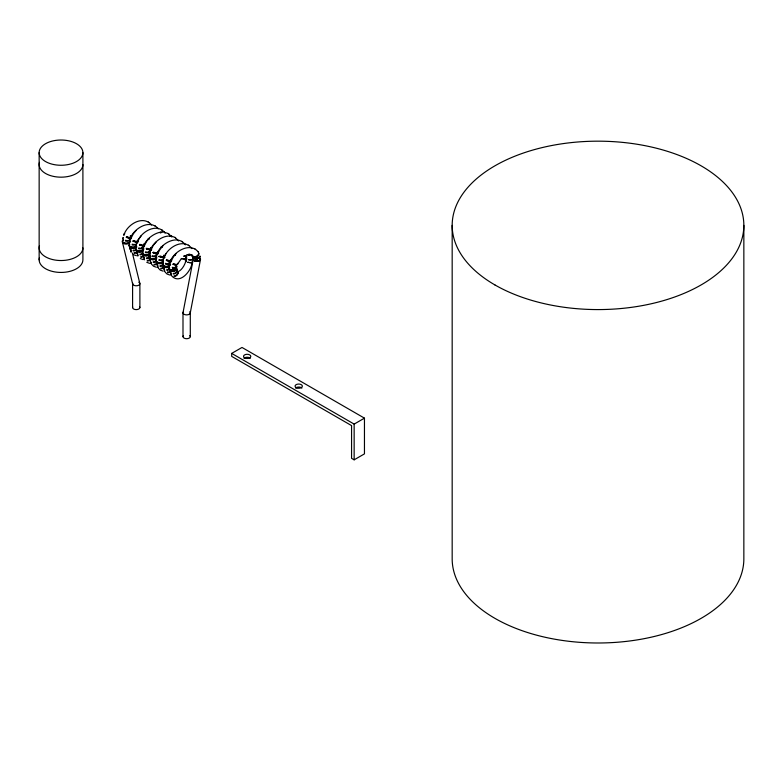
<?xml version="1.0" encoding="UTF-8"?>
<svg xmlns="http://www.w3.org/2000/svg" width="783" height="783" viewBox="0 0 783 783"><rect width="100%" height="100%" fill="white"/><g stroke="black" fill="none" stroke-linecap="round" stroke-linejoin="round"><path stroke-width="1.17" d="M169.608 267.923A3.651 2.104 0 0 0 170.195 270.458A3.651 2.104 0 0 0 174.589 270.791L175.93 269.264A3.651 2.104 0 0 0 176.292 267.659L175.343 266.719M176.292 267.659L176.292 269.518L174.589 270.027L174.589 270.791L172.25 267.297A3.661 1.674 12.3 0 0 176.606 265.926A3.641 1.938 5.7 0 1 175.686 267.786L175.705 269.43M169.343 267.62L169.216 268.236C169.764 270.83 176.978 271.848 174.942 268.04L175.686 267.786L175.881 269.46M175.93 270.027L176.429 268.902L175.343 270.458L174.697 269.988L174.942 268.04L173.131 268.168L173.806 270.301L174.648 270.155M176.978 271.799A11.089 5.266 -67.6 0 0 185.777 261.365L186.638 256.139M126.317 237.083A3.661 1.674 12.3 0 1 129.939 239.598A3.661 1.674 12.3 0 1 125.486 240.283L125.427 241.037A3.621 1.928 5.7 0 0 129.489 240.43A3.621 1.928 5.7 0 0 128.872 238.052L128.892 238.012M133.061 240.978A3.661 1.674 12.3 0 1 136.222 242.358A3.621 1.928 5.7 0 0 135.625 241.947L135.645 241.908M135.988 246.625L136.046 245.862M152.186 256.481L152.245 255.738A3.661 1.674 12.3 0 0 156.698 255.052A3.661 1.674 12.3 0 0 153.077 252.527M156.297 257.558L156.248 258.321A3.612 1.918 5.7 0 1 156.708 257.382M175.656 265.046L175.656 265.016A3.661 1.674 12.3 0 0 173.102 264.096M173.806 270.301L171.917 270.194M175.343 270.458L175.314 269.714M193.235 259.281L182.997 312.799L182.997 336.612M200.526 259.281L190.289 312.799L190.289 336.612M139.746 245.118L139.903 244.335L141.694 244.913A3.768 1.282 21.5 0 0 144.052 244.727C147.331 238.482 153.537 233.618 160.466 232.15M143.818 246.88L146.548 241.497L149.416 238.11M130.957 249.875L131.133 252.185L131.055 251.549A3.631 2.74 -13.8 0 1 130.957 249.415M137.71 253.78L137.886 256.08L137.798 255.454A3.631 2.74 -13.8 0 1 137.456 254.074M144.219 257.529L144.385 259.839L144.307 259.202M157.726 265.329L157.892 267.629L157.814 267.003A3.631 2.74 -13.8 0 1 157.716 264.86M164.469 269.225L164.645 271.535L164.567 270.898A3.631 2.74 -13.8 0 1 164.469 268.765M170.978 272.983L171.144 275.283L171.066 274.657A3.631 2.74 -13.8 0 1 170.919 272.553M129.655 241.898L129.185 242.789L127.012 243.454A3.651 1.86 7.3 0 1 122.97 242.231A3.651 1.86 7.3 0 1 123.43 240.029M156.414 257.353L155.954 258.243L153.771 258.909A3.651 1.86 7.3 0 1 149.729 257.685A3.651 1.86 7.3 0 1 150.189 255.483M169.676 265.006L169.206 265.887L167.033 266.563A3.651 1.86 7.3 0 1 162.981 265.329A3.651 1.86 7.3 0 1 163.451 263.137M130.35 235.977A3.641 1.546 15.7 0 1 130.174 237.699A3.641 1.546 15.7 0 1 126.494 237.464L126.65 236.691L128.441 237.259A3.768 1.282 21.5 0 0 130.8 237.073L130.36 235.918M136.164 230.456L133.296 233.853L130.565 239.226A3.641 1.546 15.7 0 1 130.996 238.541M165.115 233.148C156.933 221.863 139.912 232.14 137.064 242.984A3.641 1.546 15.7 0 1 138.043 242.084M137.554 240.968L137.485 240.264A3.641 1.546 15.7 0 1 136.633 241.693A3.641 1.546 15.7 0 1 133.247 241.36L133.404 240.587L135.195 241.164A3.768 1.282 21.5 0 0 137.554 240.968L141.322 235.605M144.052 244.727L143.994 244.012M150.727 247.996A3.641 1.546 15.7 0 1 149.886 249.346A3.641 1.546 15.7 0 1 146.499 249.014L146.656 248.24L148.447 248.808A3.768 1.282 21.5 0 0 150.806 248.622L150.747 247.908M156.169 242.006L153.302 245.402L150.571 250.785A3.641 1.546 15.7 0 1 150.669 250.403M157.481 251.891A3.641 1.546 15.7 0 1 156.639 253.242A3.641 1.546 15.7 0 1 153.253 252.919L153.409 252.136L155.2 252.713A3.768 1.282 21.5 0 0 157.559 252.518L157.5 251.813M162.923 245.911L160.055 249.297L157.324 254.681A3.641 1.546 15.7 0 1 157.755 253.986M191.874 248.593C183.702 237.318 166.671 247.594 163.833 258.429A3.641 1.546 15.7 0 1 164.812 257.529M163.862 255.327A3.641 1.546 15.7 0 1 163.686 257.049A3.641 1.546 15.7 0 1 160.006 256.814L160.163 256.031L161.954 256.609A3.768 1.282 21.5 0 0 164.313 256.423L163.872 255.268M170.811 260.171L170.753 259.467A3.641 1.546 15.7 0 1 169.891 260.896A3.641 1.546 15.7 0 1 166.505 260.573L166.671 259.79L168.453 260.367A3.768 1.282 21.5 0 0 170.811 260.171C175.128 250.638 190.974 241.781 198.628 252.498M176.175 253.565L173.317 256.951L170.577 262.334A3.641 1.546 15.7 0 1 171.017 261.639M177.565 264.077L177.506 263.362A3.641 1.546 15.7 0 1 176.645 264.791A3.641 1.546 15.7 0 1 173.258 264.468L173.415 263.685L175.206 264.262A3.768 1.282 21.5 0 0 177.565 264.077L181.333 258.713M192.119 261.913C192.06 269.998 180.09 285.276 171.663 275.87M130.8 237.073C135.185 227.736 150.082 219.015 158.303 228.783L157.794 228.323M150.806 248.622C154.643 241.575 162.326 235.487 170.684 236.065M157.559 252.518C161.875 242.984 177.721 234.127 185.375 244.844M164.313 256.423L165.996 253.516M129.675 244.247A3.651 1.86 7.3 0 0 129.968 246.342A3.651 1.86 7.3 0 0 133.766 247.359L136.291 246.273M142.8 250.022L140.265 251.108A3.651 1.86 7.3 0 1 135.821 248.417M149.553 253.927L147.018 255.004A3.651 1.86 7.3 0 1 143.22 253.995A3.651 1.86 7.3 0 1 142.927 251.901M163.06 261.718L160.525 262.804A3.651 1.86 7.3 0 1 156.081 260.113M173.787 270.458A3.641 1.86 7.1 0 1 170.293 269.655L170.195 269.695A3.651 2.104 0 0 1 169.608 267.15M197.825 257.245A3.651 2.104 0 0 1 199.459 257.783L196.044 259.349L199.459 257.744A3.651 2.055 -1.1 0 1 199.381 260.465A3.651 2.055 -1.1 0 1 194.605 260.847L193.058 258.997M231.69 353.407L242.006 347.456L364.457 418.151L364.457 453.876L354.151 459.827L351.567 458.339L351.567 425.6L231.69 356.382L231.69 353.407L354.151 424.102L364.457 418.151M172.769 270.311L173.777 270.213M135.919 246.694L135.939 246.684A3.612 1.918 5.7 0 1 136.457 245.686M170.293 269.655L170.948 270.027M162.786 231.68L160.995 232.071A3.768 2.682 -29.3 0 0 160.153 232.531M196.973 257.059L196.024 257.069A3.661 2.114 0 0 0 195.075 257.235M163.931 232.169L168.316 233.53L171.868 237.043M136.389 255.708L133.521 254.69M143.142 259.604L140.274 258.586M149.651 263.362L146.783 262.344M156.404 267.257L153.537 266.24L151.657 264.321M163.148 271.153L160.28 270.135L158.401 268.217M169.901 275.058L167.033 274.04L165.154 272.112M198.236 257.245L199.097 257.587M162.012 247.085L161.102 246.811A3.631 1.282 9.7 0 0 162.022 247.017M187.861 262.266L190.582 262.834A3.778 0.93 13.5 0 0 192.51 262.471M171.36 236.075L175.069 237.425L178.622 240.939M151.041 224.427L151.55 224.887C142.79 214.581 126.768 224.701 123.812 235.331A3.641 1.546 15.7 0 1 124.243 234.646M193.988 260.533L194.615 260.876A3.621 2.085 0 0 0 198.236 261.052L199.029 260.749A3.661 2.114 0 0 0 199.968 258.243A3.67 2.114 0.4 0 1 200.301 259.31M168.599 262.824L169.539 263.763A3.651 2.104 0 0 1 169.666 264.311M168.599 263.587L169.226 264.096M155.337 255.17L156.287 256.11A3.651 2.104 0 0 1 156.404 256.658M155.337 255.933L155.974 256.442M141.831 247.369L142.78 248.309A3.651 2.104 0 0 1 142.907 248.857M141.831 248.133L142.418 248.573M186.423 258.664L186.941 259.056L186.423 258.635A3.612 1.83 3.6 0 1 186.716 256.844M195.075 248.974L195.603 249.454M197.805 251.421L198.324 251.891M188.321 245.079L188.85 245.559M191.052 247.526L191.571 247.986M181.822 241.33L182.351 241.8M184.553 243.767L185.062 244.237M175.069 237.425L175.598 237.905M168.316 233.53L168.844 234.009M171.046 235.977L171.565 236.437M161.562 229.634L162.091 230.104M164.293 232.071L164.812 232.541M155.063 225.876L155.592 226.356M148.31 221.981L148.839 222.46M175.93 267.923L176.41 268.921M149.171 251.705L149.533 252.214A3.651 2.104 0 0 1 149.661 252.752M129.156 240.156L129.528 240.665A3.651 2.104 0 0 1 128.578 242.691L127.052 243.21A3.651 2.104 0 0 1 122.843 242.26A3.651 2.104 0 0 1 123.42 239.715M132.366 253.017L139.756 283.152M122.481 242.515L132.709 284.239M198.862 253.878L198.706 253.203L198.549 253.956A3.768 2.682 -29.3 0 1 195.995 256.481L194.213 256.873A3.592 2.555 -29.3 0 1 192.187 256.012A11.089 7.37 -51.1 0 0 188.879 254.064M169.539 235.585L169.696 236.28M169.216 268.158L169.343 268.696M193.391 260.044L193.088 257.852A3.612 2.232 -6.1 0 1 192.931 256.139M167.533 272.161L167.611 272.787L168.551 272.601A3.788 3.054 -22.6 0 0 170.214 271.662M151.06 263.108L151.139 263.734L150.786 262.236M191.796 254.7L193.088 257.852A3.621 2.241 -6.1 0 0 197.022 258.85A3.621 2.241 -6.1 0 0 199.968 256.618M199.949 256.618L199.89 255.914A3.661 2.447 -14.8 0 1 197.003 258.605A3.661 2.447 -14.8 0 1 193.078 257.832A3.67 2.447 -14.8 0 1 192.921 255.953M170.312 272.122L170.332 272.807A3.631 2.603 -10.7 0 1 170.234 270.801M143.553 256.677L143.573 257.362A3.631 2.603 -10.7 0 1 143.475 255.356M137.045 252.919L137.074 253.604A3.631 2.603 -10.7 0 1 136.966 251.597M133.257 250.257L133.286 250.942A3.69 2.652 -10.7 0 0 135.939 250.09M743.85 225.377L743.85 558.788A145.834 84.202 0 0 1 598.016 642.99A145.834 84.202 0 0 1 452.173 558.788L452.173 225.377M354.151 424.102L354.151 459.827M169.539 263.763L169.539 264.527M139.883 283.691L139.883 307.513M132.591 283.691L132.591 307.513M82.9 152.636A21.875 12.626 0 0 1 50.092 163.578A21.875 12.626 0 0 1 50.092 141.703A21.875 12.626 0 0 1 82.9 152.636L82.9 259.809A21.875 12.626 0 0 1 59.117 272.386A21.875 12.626 0 0 1 39.483 257.617M39.15 152.636L39.15 259.809M244.002 358.311A3.651 2.104 0 0 1 250.315 358.311M295.563 388.074A3.651 2.104 0 0 1 301.876 388.074M169.539 264.85A3.651 2.104 0 0 1 168.599 265.799L166.965 266.337A3.651 2.104 0 0 1 162.864 265.359A3.651 2.104 0 0 1 163.441 262.824M169.666 265.075A3.651 2.104 0 0 1 165.546 267.16A3.651 2.104 0 0 1 162.492 264.527M162.864 264.018A3.651 2.104 0 0 1 163.441 263.587M163.216 261.131A3.612 1.918 5.7 0 0 162.727 262.07L162.805 261.316A3.661 1.674 12.3 0 1 163.246 260.524M166.339 260.396A3.612 1.918 5.7 0 1 168.893 261.15M166.329 260.181A3.661 1.674 12.3 0 1 168.874 261.091M192.579 261.816A3.631 1.282 9.7 0 1 187.861 262.266M185.992 260.054A3.631 1.282 9.7 0 0 185.786 261.316L186.315 261.659L185.385 260.808A3.778 0.93 13.5 0 1 185.953 260.475M193.274 258.919A3.68 1.497 8.2 0 1 189.408 259.858L188.488 259.672A3.612 1.83 3.6 0 0 193.107 258.781M186.354 258.654A3.68 1.497 8.2 0 1 186.608 257.186M164.078 257.323A3.768 1.282 21.5 0 1 164.919 256.99M190.249 254.7A3.661 2.447 -14.8 0 1 187.558 254.72A3.621 2.241 -6.1 0 0 190.269 254.955M170.371 272.122A3.612 2.32 -4 0 1 170.283 270.341M176.214 267.277A3.631 2.398 -5.8 0 1 174.903 271.065A3.631 2.398 -5.8 0 1 169.842 269.558M198.872 253.878A3.631 2.476 -19.6 0 1 195.153 256.951A3.631 2.476 -19.6 0 1 191.845 254.857M173.102 264.311A3.641 1.938 5.7 0 1 175.676 265.065M170.586 264.184A3.661 1.674 12.3 0 0 169.568 265.212L169.5 265.975A3.612 1.918 5.7 0 1 170.547 264.674M170.831 261.219A3.768 1.282 21.5 0 1 171.673 260.886M156.287 257.196A3.651 2.104 0 0 1 155.337 258.145L153.703 258.693A3.651 2.104 0 0 1 149.602 257.705A3.651 2.104 0 0 1 150.189 255.17M156.404 257.421A3.651 2.104 0 0 1 151.364 259.369A3.651 2.104 0 0 1 150.189 255.933M149.954 253.486A3.612 1.918 5.7 0 0 149.475 254.416L149.543 253.663A3.661 1.674 12.3 0 1 150.551 252.615M153.086 252.743A3.612 1.918 5.7 0 1 155.641 253.496A3.621 1.928 5.7 0 1 156.248 255.875A3.621 1.928 5.7 0 1 152.186 256.501M151.002 250.09A3.641 1.546 15.7 0 1 151.55 249.885M150.825 249.669A3.768 1.282 21.5 0 1 151.667 249.337M164.078 267.081A3.788 3.054 -22.6 0 1 161.797 268.706L160.858 268.892L160.779 268.256A3.631 2.74 -13.8 0 0 164.038 266.729M163.344 264.977A3.69 2.652 -10.7 0 1 160.045 266.396L160.016 265.711A3.612 2.32 -4 0 0 162.678 265.085M156.972 263.147A3.631 2.603 -10.7 0 0 157.08 265.153L157.05 264.468A3.612 2.32 -4 0 1 157.031 262.687M163.109 262.53A3.631 2.398 -5.8 0 1 159.341 263.695A3.631 2.398 -5.8 0 1 156.59 261.904M163.04 261.865A3.651 2.104 0 0 1 158.117 263.264A3.651 2.104 0 0 1 156.355 260.269M158.9 256.638A3.612 1.918 5.7 0 1 162.394 257.392A3.621 1.928 5.7 0 1 162.972 257.842A3.661 1.674 12.3 0 0 158.9 256.335M163.471 258.84A3.621 1.928 5.7 0 1 158.939 260.396L158.998 259.643A3.661 1.674 12.3 0 0 163.481 258.733M156.287 257.538A3.661 1.674 12.3 0 1 156.747 256.775M163.04 261.101A3.651 2.104 0 0 1 162.091 262.041L160.564 262.55A3.651 2.104 0 0 1 156.62 261.835A3.651 2.104 0 0 1 156.355 259.506M157.579 253.565A3.768 1.282 21.5 0 1 158.42 253.242M186.599 255.023A3.612 1.83 3.6 0 1 183.858 256.09M186.765 255.17A3.68 1.497 8.2 0 1 183.848 256.188M186.07 258.067A3.631 1.282 9.7 0 1 181.353 258.517L184.074 259.075A3.778 0.93 13.5 0 0 186.011 258.723M170.156 271.231A3.631 2.74 -13.8 0 1 167.533 272.151M169.451 269.44A3.69 2.652 -10.7 0 1 166.799 270.292L166.769 269.606A3.612 2.32 -4 0 0 169.431 268.98M163.667 266.983A3.69 2.652 -10.7 0 1 164.117 266.328M163.725 267.052A3.631 2.603 -10.7 0 0 163.833 269.058L163.804 268.363A3.612 2.32 -4 0 1 164.234 266.024M169.216 266.925A3.631 2.398 -5.8 0 1 165.644 267.532A3.631 2.398 -5.8 0 1 163.334 265.799M142.78 249.405A3.651 2.104 0 0 1 141.831 250.345L140.196 250.893A3.651 2.104 0 0 1 135.733 248.309M136.095 247.81A3.651 2.104 0 0 1 136.682 247.369M142.78 250.168A3.651 2.104 0 0 1 138.317 251.656A3.651 2.104 0 0 1 135.733 249.082M139.58 244.942A3.612 1.918 5.7 0 1 142.134 245.696A3.621 1.928 5.7 0 1 142.741 248.084A3.621 1.928 5.7 0 1 138.679 248.7L138.738 247.947A3.661 1.674 12.3 0 0 143.191 247.252A3.661 1.674 12.3 0 0 139.57 244.736M136.027 245.842A3.661 1.674 12.3 0 1 136.487 245.079M143.974 244.09A3.641 1.546 15.7 0 1 143.132 245.451A3.641 1.546 15.7 0 1 139.746 245.118M137.319 241.869A3.768 1.282 21.5 0 1 138.16 241.546M160.261 233.001A3.631 2.476 -19.6 0 1 162.042 232.414M150.581 259.281A3.788 3.054 -22.6 0 1 148.29 260.905L147.351 261.091L147.273 260.465A3.631 2.74 -13.8 0 0 150.532 258.938M144.336 259.173A3.631 2.74 -13.8 0 1 144.209 257.069M149.837 257.176A3.69 2.652 -10.7 0 1 146.538 258.596L146.509 257.91A3.612 2.32 -4 0 0 149.827 256.814M143.612 256.667A3.612 2.32 -4 0 1 143.974 254.328M150.042 254.152A3.631 2.398 -5.8 0 1 146.294 255.924A3.631 2.398 -5.8 0 1 143.083 254.103M149.455 251.832A3.631 2.398 -5.8 0 1 149.954 252.341M149.533 253.3A3.651 2.104 0 0 1 148.584 254.25L146.95 254.788A3.651 2.104 0 0 1 143.113 254.035A3.651 2.104 0 0 1 142.849 251.705M149.533 254.064A3.651 2.104 0 0 1 144.61 255.464A3.651 2.104 0 0 1 142.849 252.469M143.778 249.229A3.612 1.918 5.7 0 0 142.721 250.521L142.8 249.757A3.661 1.674 12.3 0 1 143.798 248.71M146.333 248.837A3.612 1.918 5.7 0 1 148.887 249.601A3.621 1.928 5.7 0 1 149.465 250.041A3.661 1.674 12.3 0 0 146.323 248.632M149.964 251.04A3.621 1.928 5.7 0 1 145.432 252.596L145.491 251.842A3.661 1.674 12.3 0 0 149.974 250.942M143.818 246.899A3.641 1.546 15.7 0 1 144.248 246.195M144.072 245.774A3.768 1.282 21.5 0 1 144.385 245.549M156.708 263.871A3.788 3.054 -22.6 0 1 155.044 264.811L154.104 264.997L154.026 264.36A3.631 2.74 -13.8 0 0 157.285 262.834M151.09 263.068A3.631 2.74 -13.8 0 1 150.757 261.688M155.944 261.639A3.69 2.652 -10.7 0 1 153.292 262.491L153.262 261.806A3.612 2.32 -4 0 0 155.925 261.189M150.669 258.596A3.69 2.652 -10.7 0 0 150.219 259.251A3.631 2.603 -10.7 0 0 150.326 261.258L150.307 260.573A3.612 2.32 -4 0 1 150.277 258.781M156.796 258.057A3.631 2.398 -5.8 0 1 152.137 259.731A3.631 2.398 -5.8 0 1 150.013 256.765M129.645 241.967A3.651 2.104 0 0 1 125.525 244.061A3.651 2.104 0 0 1 122.481 241.428M122.843 240.919A3.651 2.104 0 0 1 123.42 240.479M123.195 238.032A3.612 1.918 5.7 0 0 122.716 238.972L122.784 238.208A3.661 1.674 12.3 0 1 123.234 237.425M126.327 237.288A3.612 1.918 5.7 0 1 128.882 238.042M123.91 234.097A3.768 1.282 21.5 0 1 124.742 233.774M137.319 251.627A3.788 3.054 -22.6 0 1 135.038 253.252L134.099 253.447L134.02 252.811A3.631 2.74 -13.8 0 0 137.279 251.284M130.213 247.702A3.631 2.603 -10.7 0 0 130.321 249.708L130.291 249.023A3.612 2.32 -4 0 1 130.193 247.242M135.919 249.63A3.612 2.32 -4 0 1 133.257 250.257M136.78 246.508A3.631 2.398 -5.8 0 1 133.041 248.27A3.631 2.398 -5.8 0 1 129.821 246.449A3.651 2.104 0 0 1 129.596 244.051M138.816 282.203A3.651 2.104 0 0 1 137.182 285.726A3.651 2.104 0 0 1 132.709 283.152M139.756 306.965A3.651 2.104 0 0 1 136.232 309.618A3.651 2.104 0 0 1 132.709 306.965M189.799 311.742A3.651 2.104 0 0 1 186.648 314.903A3.651 2.104 0 0 1 183.486 311.742M200.037 258.224A3.651 2.104 0 0 1 197.355 261.365A3.651 2.104 0 0 1 193.352 258.733M195.936 257.245A3.651 2.104 0 0 1 196.876 257.176M189.799 335.564A3.651 2.104 0 0 1 186.648 338.716A3.651 2.104 0 0 1 183.486 335.564M136.281 246.41A3.651 2.104 0 0 1 131.358 247.81A3.651 2.104 0 0 1 129.596 244.815M130.526 241.575A3.612 1.918 5.7 0 0 129.469 242.867L129.538 242.113A3.661 1.674 12.3 0 1 130.546 241.056M133.081 241.193A3.612 1.918 5.7 0 1 135.635 241.947M136.585 242.877A3.621 1.928 5.7 0 1 135.665 244.688A3.621 1.928 5.7 0 1 132.18 244.952L132.239 244.188A3.661 1.674 12.3 0 0 136.722 243.288M136.281 245.647A3.651 2.104 0 0 1 135.332 246.596L133.697 247.134A3.651 2.104 0 0 1 129.861 246.391M130.82 238.12A3.768 1.282 21.5 0 1 131.133 237.895M143.455 256.217A3.788 3.054 -22.6 0 1 141.792 257.157L140.852 257.343L140.774 256.707A3.631 2.74 -13.8 0 0 143.397 255.787M142.692 253.986A3.69 2.652 -10.7 0 1 140.04 254.837L140.01 254.152A3.612 2.32 -4 0 0 142.672 253.535M136.908 251.529A3.69 2.652 -10.7 0 1 137.348 250.883M137.113 252.919A3.612 2.32 -4 0 1 137.025 251.128M143.093 250.981A3.631 2.398 -5.8 0 1 139.795 252.165A3.631 2.398 -5.8 0 1 136.849 250.932M82.9 247.898A21.875 12.626 0 0 1 59.117 260.485A21.875 12.626 0 0 1 39.483 245.705M82.9 164.547A21.875 12.626 0 0 1 59.117 177.124A21.875 12.626 0 0 1 39.483 162.345M165.497 263.391L165.448 264.135A3.621 1.928 5.7 0 0 169.245 263.724A3.621 1.928 5.7 0 0 169.471 261.591A3.661 1.674 12.3 0 1 169.265 263.401A3.661 1.674 12.3 0 1 165.507 263.391M177.937 273.15L177.751 273.952A3.788 3.054 -22.6 0 1 175.049 276.36L174.12 276.546L174.041 275.91A3.631 2.74 -13.8 0 0 177.291 274.393A3.631 2.74 -13.8 0 0 177.594 271.593L177.937 273.15M148.76 239.432L147.85 239.158A3.631 1.282 9.7 0 0 148.77 239.363M175.519 254.876L174.609 254.612A3.631 1.282 9.7 0 0 175.529 254.818M176.929 269.939L176.429 269.43A3.621 2.603 -10.7 0 1 177.036 271.975A3.69 2.652 -10.7 0 1 173.297 274.04L173.268 273.365A3.612 2.32 -4 0 0 176.586 272.269A3.612 2.32 -4 0 0 176.948 269.929M245.333 358.203A3.651 2.104 0 0 0 250.805 356.382A3.651 2.104 0 0 0 245.333 354.562A3.651 2.104 0 0 0 245.333 358.203M296.894 387.976A3.651 2.104 0 0 0 302.365 386.156A3.651 2.104 0 0 0 296.894 384.326A3.651 2.104 0 0 0 296.894 387.976M494.885 284.914A145.834 84.202 0 0 0 738.878 247.164A145.834 84.202 0 0 0 560.266 144.043A145.834 84.202 0 0 0 494.885 284.914"/></g></svg>
